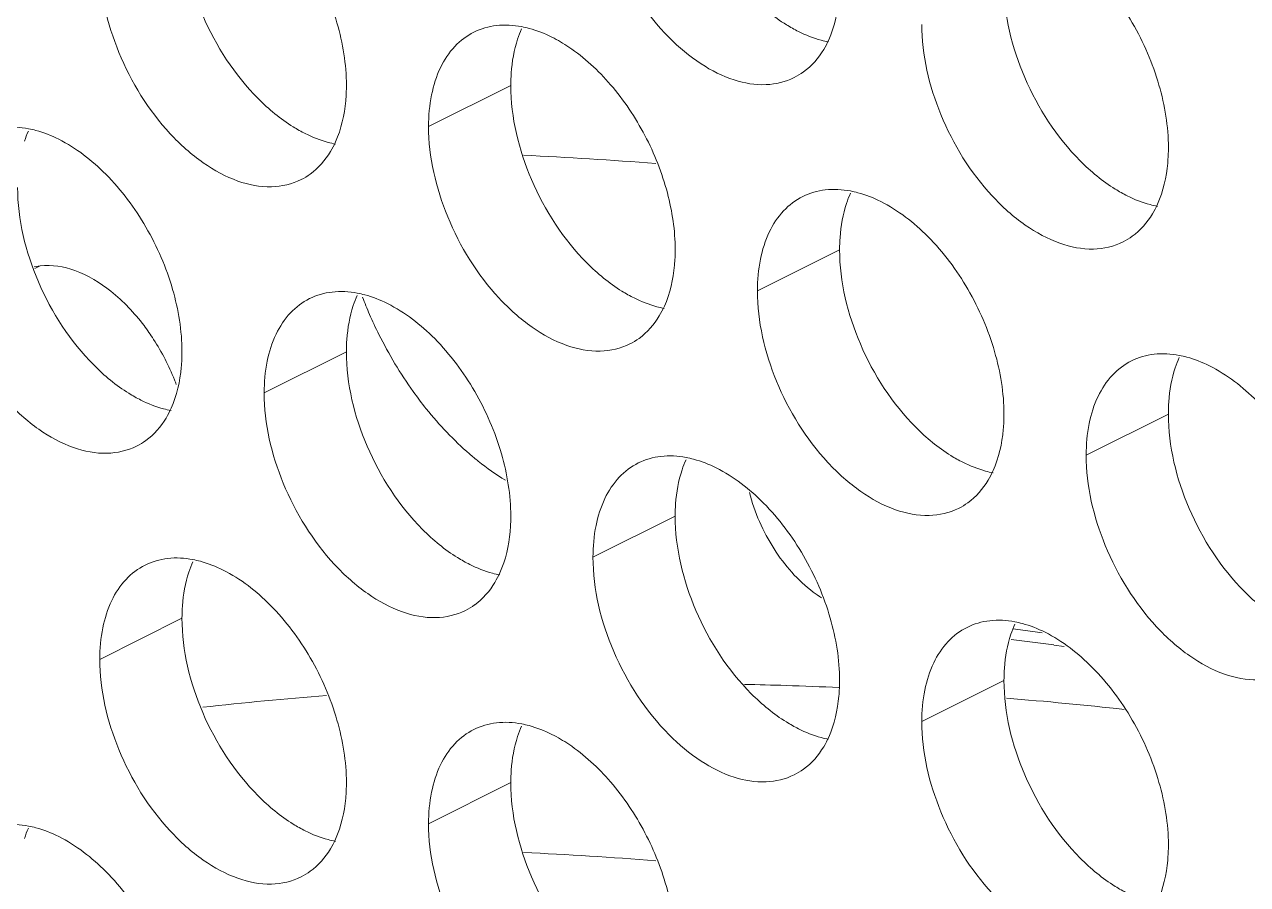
# Model space of a CAD drawing. Header units: millimetres. Extents: x 0 to 2524, y 0 to 1785.
# Drawn here: x 1851.02 to 1859.44, y 817.8 to 823.73 of the extents above; entities that cross this region are included whole.
import ezdxf

# ---------------------------------------------------------------- set-up
doc = ezdxf.new("R2010")
doc.units = ezdxf.units.MM
doc.header["$LTSCALE"] = 0.1
doc.layers.add('标注', color=251, linetype='Continuous', lineweight=9)

msp = doc.modelspace()

# ---------------------------------------------------------------- linework, layer by layer
at = {"layer": '标注'}
for p, q in [((1854.3685, 823.3064), (1853.8028, 823.0236)), ((1856.6313, 822.1751), (1856.0656, 821.8922)), ((1851.0885, 822.0583), (1851.1307, 822.0634)), ((1851.0941, 822.045), (1851.1307, 822.0634)), ((1853.2372, 821.4721), (1852.6715, 821.1893)), ((1858.894, 821.0437), (1858.3283, 820.7609)), ((1855.4999, 820.3408), (1854.9342, 820.0579)), ((1852.1058, 819.6378), (1851.5401, 819.355)), ((1857.9608, 819.5463), (1858.0249, 819.5376)), ((1858.1062, 819.4539), (1858.1779, 819.4441)), ((1857.7626, 819.2094), (1857.197, 818.9265)), ((1854.3685, 818.5064), (1853.8028, 818.2236))]:
    msp.add_line(p, q, dxfattribs=at)
for centre, radius, start, end in [((1855.113, 823.3954), 0.734, 155.87957, 161.78032), ((1856.117, 823.7659), 0.4532, 296.52559, 305.90341), ((1851.7189, 822.6924), 0.734, 155.87957, 161.78032), ((1852.9818, 791.9404), 30.9203, 85.57825, 87.2676), ((1852.7228, 823.063), 0.4532, 296.52559, 305.90341), ((1857.3758, 822.264), 0.734, 155.87957, 161.78032), ((1858.3797, 822.6346), 0.4532, 296.52559, 305.90341), ((1853.9817, 821.5611), 0.734, 155.87957, 161.78032), ((1856.0534, 822.8858), 2.8974, 200.98376, 203.50553), ((1850.5457, 820.6788), 1.6236, 21.72623, 32.78327), ((1854.9856, 821.9316), 0.4532, 296.52559, 305.90341), ((1859.6385, 821.1326), 0.734, 155.87957, 161.78032), ((1850.5709, 820.6888), 1.5965, 20.47854, 21.72497), ((1851.5915, 821.2287), 0.4532, 296.52559, 305.90341), ((1856.2444, 820.4297), 0.734, 155.87957, 161.78032), ((1857.2483, 820.8002), 0.4532, 296.52559, 305.90341), ((1852.8503, 819.7267), 0.734, 155.87957, 161.78032), ((1856.9534, 820.4884), 0.8381, 233.08212, 237.78281), ((1853.8542, 820.0973), 0.4532, 296.52559, 305.90341), ((1858.5072, 819.2983), 0.734, 155.87957, 161.78032), ((1853.4063, 785.9872), 33.8668, 82.27128, 82.50396), ((1853.5743, 786.0626), 33.6975, 82.27097, 82.77719), ((1855.293, 789.3318), 29.8592, 88.13877, 88.68745), ((1855.2832, 789.0346), 30.1566, 87.44559, 88.13851), ((1855.2131, 792.084), 27.1042, 94.47047, 96.27846), ((1855.1759, 787.4065), 31.7884, 83.83443, 85.3002), ((1855.113, 818.5954), 0.734, 155.87957, 161.78032), ((1856.117, 818.9659), 0.4532, 296.52559, 305.90341), ((1851.7189, 817.8924), 0.734, 155.87957, 161.78032), ((1852.9818, 787.1404), 30.9203, 85.57825, 87.2676), ((1852.7228, 818.263), 0.4532, 296.52559, 305.90341)]:
    msp.add_arc(centre, radius, start, end, dxfattribs=at)
for points, knots in [([(1855.458, 823.6359), (1855.2965, 823.7987), (1855.0455, 824.1858), (1854.9342, 824.6364), (1854.9342, 824.8579)], [0, 0, 0, 0, 0.508684, 1, 1, 1, 1]), ([(1852.3886, 824.7699), (1852.5093, 824.7096), (1852.7398, 824.5293), (1853.006, 824.1712), (1853.1871, 823.7525), (1853.2372, 823.4514), (1853.2372, 823.3064)], [0, 0, 0, 0, 0.229676, 0.488215, 0.753207, 1, 1, 1, 1]), ([(1852.6296, 823.2158), (1852.468, 823.3786), (1852.217, 823.7657), (1852.1058, 824.2163), (1852.1058, 824.4378)], [0, 0, 0, 0, 0.508684, 1, 1, 1, 1]), ([(1858.0455, 824.3415), (1858.1661, 824.2812), (1858.3967, 824.1008), (1858.6629, 823.7428), (1858.844, 823.324), (1858.894, 823.0229), (1858.894, 822.878)], [0, 0, 0, 0, 0.229676, 0.488215, 0.753207, 1, 1, 1, 1]), ([(1852.9253, 822.6575), (1852.8627, 822.6262), (1852.7127, 822.5922), (1852.4749, 822.64), (1852.2365, 822.7706), (1851.9287, 823.0482), (1851.6427, 823.5109), (1851.5401, 823.9433), (1851.5401, 824.155)], [0, 0, 0, 0, 0.090718, 0.191742, 0.308104, 0.439279, 0.725532, 1, 1, 1, 1]), ([(1856.6313, 824.0094), (1856.6313, 823.9738), (1856.6256, 823.8415), (1856.5964, 823.7089), (1856.5566, 823.6205)], [0, 0, 0, 0, 0.268874, 1, 1, 1, 1]), ([(1858.2865, 822.7874), (1858.1249, 822.9501), (1857.8739, 823.3373), (1857.7626, 823.7879), (1857.7626, 824.0094)], [0, 0, 0, 0, 0.508684, 1, 1, 1, 1]), ([(1856.3484, 823.6773), (1856.32, 823.6915), (1856.2021, 823.758), (1856.0966, 823.8453), (1856.0237, 823.9187)], [0, 0, 0, 0, 0.235002, 1, 1, 1, 1]), ([(1854.1147, 823.6726), (1854.1631, 823.6967), (1854.2731, 823.7284), (1854.3868, 823.7216), (1854.4437, 823.7107)], [0, 0, 0, 0, 0.482538, 1, 1, 1, 1]), ([(1854.4437, 823.7107), (1854.4609, 823.7075), (1854.5325, 823.6908), (1854.6014, 823.6636), (1854.6514, 823.6386)], [0, 0, 0, 0, 0.238696, 1, 1, 1, 1]), ([(1858.5821, 822.229), (1858.5195, 822.1978), (1858.3696, 822.1638), (1858.1318, 822.2116), (1857.8934, 822.3422), (1857.5856, 822.6198), (1857.2996, 823.0825), (1857.197, 823.5149), (1857.197, 823.7265)], [0, 0, 0, 0, 0.090718, 0.191742, 0.308104, 0.439279, 0.725532, 1, 1, 1, 1]), ([(1853.8028, 823.0236), (1853.8028, 823.0964), (1853.8149, 823.2354), (1853.8739, 823.4256), (1853.9733, 823.5778), (1854.0658, 823.6482), (1854.1147, 823.6726)], [0, 0, 0, 0, 0.289235, 0.54966, 0.782932, 1, 1, 1, 1]), ([(1854.3685, 823.3064), (1854.3685, 823.3349), (1854.3722, 823.4423), (1854.391, 823.5497), (1854.4159, 823.6249)], [0, 0, 0, 0, 0.264225, 1, 1, 1, 1]), ([(1856.3194, 823.3604), (1856.2596, 823.3306), (1856.118, 823.2967), (1855.8919, 823.3359), (1855.6636, 823.4518), (1855.525, 823.5684), (1855.458, 823.6359)], [0, 0, 0, 0, 0.208571, 0.439041, 0.702839, 1, 1, 1, 1]), ([(1856.5561, 823.6051), (1856.5389, 823.6084), (1856.4673, 823.625), (1856.3984, 823.6523), (1856.3484, 823.6773)], [0, 0, 0, 0, 0.238696, 1, 1, 1, 1]), ([(1856.5566, 823.6205), (1856.5464, 823.5976), (1856.5031, 823.5136), (1856.439, 823.4395), (1856.3827, 823.3988)], [0, 0, 0, 0, 0.265525, 1, 1, 1, 1]), ([(1854.768, 823.5703), (1854.8751, 823.4985), (1855.0752, 823.3123), (1855.3051, 822.9679), (1855.4584, 822.5804), (1855.4999, 822.3067), (1855.4999, 822.1751)], [0, 0, 0, 0, 0.237584, 0.49654, 0.757439, 1, 1, 1, 1]), ([(1853.2372, 823.3064), (1853.2372, 823.2708), (1853.2315, 823.1386), (1853.2022, 823.0059), (1853.1625, 822.9176)], [0, 0, 0, 0, 0.268874, 1, 1, 1, 1]), ([(1854.8923, 822.0844), (1854.7308, 822.2472), (1854.4798, 822.6343), (1854.3685, 823.0849), (1854.3685, 823.3064)], [0, 0, 0, 0, 0.508684, 1, 1, 1, 1]), ([(1852.9543, 822.9743), (1852.9259, 822.9885), (1852.808, 823.055), (1852.7025, 823.1424), (1852.6296, 823.2158)], [0, 0, 0, 0, 0.235002, 1, 1, 1, 1]), ([(1850.7206, 822.9696), (1850.769, 822.9937), (1850.879, 823.0255), (1850.9927, 823.0187), (1851.0496, 823.0078)], [0, 0, 0, 0, 0.482538, 1, 1, 1, 1]), ([(1855.188, 821.5261), (1855.1254, 821.4949), (1854.9755, 821.4609), (1854.7377, 821.5087), (1854.4993, 821.6393), (1854.1915, 821.9168), (1853.9054, 822.3795), (1853.8028, 822.8119), (1853.8028, 823.0236)], [0, 0, 0, 0, 0.090718, 0.191742, 0.308104, 0.439279, 0.725532, 1, 1, 1, 1]), ([(1851.0496, 823.0078), (1851.0668, 823.0045), (1851.1384, 822.9879), (1851.2073, 822.9606), (1851.2573, 822.9356)], [0, 0, 0, 0, 0.238696, 1, 1, 1, 1]), ([(1851.2573, 822.9356), (1851.3779, 822.8753), (1851.6084, 822.6949), (1851.8746, 822.3369), (1852.0558, 821.9181), (1852.1058, 821.6171), (1852.1058, 821.4721)], [0, 0, 0, 0, 0.229676, 0.488215, 0.753207, 1, 1, 1, 1]), ([(1853.162, 822.9021), (1853.1448, 822.9054), (1853.0732, 822.922), (1853.0043, 822.9493), (1852.9543, 822.9743)], [0, 0, 0, 0, 0.238696, 1, 1, 1, 1]), ([(1853.1625, 822.9176), (1853.1523, 822.8947), (1853.109, 822.8107), (1853.0449, 822.7366), (1852.9886, 822.6959)], [0, 0, 0, 0, 0.265525, 1, 1, 1, 1]), ([(1858.894, 822.878), (1858.894, 822.8424), (1858.8883, 822.7101), (1858.8591, 822.5775), (1858.8194, 822.4891)], [0, 0, 0, 0, 0.268874, 1, 1, 1, 1]), ([(1858.6112, 822.5459), (1858.5827, 822.5601), (1858.4648, 822.6266), (1858.3593, 822.7139), (1858.2865, 822.7874)], [0, 0, 0, 0, 0.235002, 1, 1, 1, 1]), ([(1851.4982, 821.3815), (1851.3367, 821.5442), (1851.0857, 821.9314), (1850.9744, 822.382), (1850.9744, 822.6035)], [0, 0, 0, 0, 0.508684, 1, 1, 1, 1]), ([(1856.0656, 821.8922), (1856.0656, 821.9651), (1856.0776, 822.104), (1856.1366, 822.2942), (1856.236, 822.4464), (1856.3286, 822.5168), (1856.3775, 822.5412)], [0, 0, 0, 0, 0.289235, 0.54966, 0.782932, 1, 1, 1, 1]), ([(1856.3775, 822.5412), (1856.4258, 822.5653), (1856.5359, 822.5971), (1856.6495, 822.5902), (1856.7064, 822.5794)], [0, 0, 0, 0, 0.482538, 1, 1, 1, 1]), ([(1856.7064, 822.5794), (1856.7236, 822.5761), (1856.7952, 822.5595), (1856.8641, 822.5322), (1856.9141, 822.5072)], [0, 0, 0, 0, 0.238696, 1, 1, 1, 1]), ([(1858.8189, 822.4737), (1858.8017, 822.477), (1858.7301, 822.4936), (1858.6612, 822.5209), (1858.6112, 822.5459)], [0, 0, 0, 0, 0.238696, 1, 1, 1, 1]), ([(1856.6313, 822.1751), (1856.6313, 822.2035), (1856.635, 822.3109), (1856.6538, 822.4183), (1856.6786, 822.4935)], [0, 0, 0, 0, 0.264225, 1, 1, 1, 1]), ([(1856.9141, 822.5072), (1857.0348, 822.4469), (1857.2653, 822.2665), (1857.5315, 821.9084), (1857.7126, 821.4897), (1857.7626, 821.1886), (1857.7626, 821.0437)], [0, 0, 0, 0, 0.229676, 0.488215, 0.753207, 1, 1, 1, 1]), ([(1858.8194, 822.4891), (1858.8091, 822.4662), (1858.7658, 822.3823), (1858.7017, 822.3081), (1858.6455, 822.2674)], [0, 0, 0, 0, 0.265525, 1, 1, 1, 1]), ([(1851.7939, 820.8231), (1851.7313, 820.7919), (1851.5814, 820.7579), (1851.3436, 820.8057), (1851.1051, 820.9363), (1850.7974, 821.2139), (1850.5113, 821.6766), (1850.4087, 822.109), (1850.4087, 822.3207)], [0, 0, 0, 0, 0.090718, 0.191742, 0.308104, 0.439279, 0.725532, 1, 1, 1, 1]), ([(1855.4999, 822.1751), (1855.4999, 822.1394), (1855.4942, 822.0072), (1855.465, 821.8746), (1855.4253, 821.7862)], [0, 0, 0, 0, 0.268874, 1, 1, 1, 1]), ([(1857.1551, 820.953), (1856.9935, 821.1158), (1856.7425, 821.503), (1856.6313, 821.9536), (1856.6313, 822.1751)], [0, 0, 0, 0, 0.508684, 1, 1, 1, 1]), ([(1851.617, 821.8892), (1851.5424, 821.9487), (1851.3906, 822.0425), (1851.2102, 822.0729), (1851.1307, 822.0634)], [0, 0, 0, 0, 0.543816, 1, 1, 1, 1]), ([(1855.2171, 821.8429), (1855.1886, 821.8572), (1855.0707, 821.9237), (1854.9652, 822.011), (1854.8923, 822.0844)], [0, 0, 0, 0, 0.235002, 1, 1, 1, 1]), ([(1851.9107, 821.5579), (1851.8898, 821.5903), (1851.8052, 821.7116), (1851.7025, 821.821), (1851.617, 821.8892)], [0, 0, 0, 0, 0.260696, 1, 1, 1, 1]), ([(1852.6715, 821.1893), (1852.6715, 821.2621), (1852.6835, 821.4011), (1852.7425, 821.5912), (1852.8419, 821.7435), (1852.9345, 821.8139), (1852.9834, 821.8383)], [0, 0, 0, 0, 0.289235, 0.54966, 0.782932, 1, 1, 1, 1]), ([(1852.9834, 821.8383), (1853.0317, 821.8624), (1853.1418, 821.8941), (1853.2554, 821.8873), (1853.3123, 821.8764)], [0, 0, 0, 0, 0.482538, 1, 1, 1, 1]), ([(1853.3123, 821.8764), (1853.3295, 821.8731), (1853.4011, 821.8565), (1853.47, 821.8292), (1853.52, 821.8042)], [0, 0, 0, 0, 0.238696, 1, 1, 1, 1]), ([(1855.4248, 821.7708), (1855.4075, 821.7741), (1855.336, 821.7907), (1855.2671, 821.8179), (1855.2171, 821.8429)], [0, 0, 0, 0, 0.238696, 1, 1, 1, 1]), ([(1857.4507, 820.3947), (1857.3881, 820.3635), (1857.2382, 820.3295), (1857.0004, 820.3773), (1856.762, 820.5079), (1856.4542, 820.7855), (1856.1682, 821.2482), (1856.0656, 821.6806), (1856.0656, 821.8922)], [0, 0, 0, 0, 0.090718, 0.191742, 0.308104, 0.439279, 0.725532, 1, 1, 1, 1]), ([(1853.2372, 821.4721), (1853.2372, 821.5005), (1853.2409, 821.608), (1853.2597, 821.7154), (1853.2845, 821.7905)], [0, 0, 0, 0, 0.264225, 1, 1, 1, 1]), ([(1853.52, 821.8042), (1853.6406, 821.7439), (1853.8712, 821.5636), (1854.1374, 821.2055), (1854.3185, 820.7868), (1854.3685, 820.4857), (1854.3685, 820.3408)], [0, 0, 0, 0, 0.229676, 0.488215, 0.753207, 1, 1, 1, 1]), ([(1855.4253, 821.7862), (1855.415, 821.7633), (1855.3717, 821.6793), (1855.3076, 821.6052), (1855.2514, 821.5645)], [0, 0, 0, 0, 0.265525, 1, 1, 1, 1]), ([(1853.3964, 821.7302), (1853.4168, 821.6833), (1853.5029, 821.4987), (1853.6082, 821.323), (1853.697, 821.199)], [0, 0, 0, 0, 0.251276, 1, 1, 1, 1]), ([(1852.1058, 821.4721), (1852.1058, 821.4365), (1852.1001, 821.3042), (1852.0709, 821.1716), (1852.0312, 821.0833)], [0, 0, 0, 0, 0.268874, 1, 1, 1, 1]), ([(1853.761, 820.2501), (1853.5994, 820.4129), (1853.3484, 820.8), (1853.2372, 821.2506), (1853.2372, 821.4721)], [0, 0, 0, 0, 0.508684, 1, 1, 1, 1]), ([(1858.6402, 821.4098), (1858.6885, 821.4339), (1858.7986, 821.4657), (1858.9123, 821.4589), (1858.9692, 821.448)], [0, 0, 0, 0, 0.482538, 1, 1, 1, 1]), ([(1858.9692, 821.448), (1858.9864, 821.4447), (1859.0579, 821.4281), (1859.1269, 821.4008), (1859.1769, 821.3758)], [0, 0, 0, 0, 0.238696, 1, 1, 1, 1]), ([(1851.8229, 821.14), (1851.7945, 821.1542), (1851.6766, 821.2207), (1851.5711, 821.308), (1851.4982, 821.3815)], [0, 0, 0, 0, 0.235002, 1, 1, 1, 1]), ([(1858.3283, 820.7609), (1858.3283, 820.8337), (1858.3403, 820.9726), (1858.3994, 821.1628), (1858.4987, 821.315), (1858.5913, 821.3854), (1858.6402, 821.4098)], [0, 0, 0, 0, 0.289235, 0.54966, 0.782932, 1, 1, 1, 1]), ([(1858.894, 821.0437), (1858.894, 821.0721), (1858.8977, 821.1796), (1858.9165, 821.287), (1858.9413, 821.3621)], [0, 0, 0, 0, 0.264225, 1, 1, 1, 1]), ([(1859.1769, 821.3758), (1859.2975, 821.3155), (1859.528, 821.1351), (1859.7942, 820.7771), (1859.9754, 820.3583), (1860.0254, 820.0573), (1860.0254, 819.9123)], [0, 0, 0, 0, 0.229676, 0.488215, 0.753207, 1, 1, 1, 1]), ([(1854.0566, 819.6918), (1853.994, 819.6605), (1853.8441, 819.6266), (1853.6063, 819.6743), (1853.3679, 819.805), (1853.0601, 820.0825), (1852.7741, 820.5452), (1852.6715, 820.9776), (1852.6715, 821.1893)], [0, 0, 0, 0, 0.090718, 0.191742, 0.308104, 0.439279, 0.725532, 1, 1, 1, 1]), ([(1853.697, 821.199), (1853.726, 821.1585), (1853.8426, 821.0047), (1853.9761, 820.8634), (1854.0843, 820.7697)], [0, 0, 0, 0, 0.258123, 1, 1, 1, 1]), ([(1852.0306, 821.0678), (1852.0134, 821.0711), (1851.9419, 821.0877), (1851.8729, 821.115), (1851.8229, 821.14)], [0, 0, 0, 0, 0.238696, 1, 1, 1, 1]), ([(1852.0312, 821.0833), (1852.0209, 821.0604), (1851.9776, 820.9764), (1851.9135, 820.9022), (1851.8573, 820.8615)], [0, 0, 0, 0, 0.265525, 1, 1, 1, 1]), ([(1857.7626, 821.0437), (1857.7626, 821.0081), (1857.757, 820.8758), (1857.7277, 820.7432), (1857.688, 820.6548)], [0, 0, 0, 0, 0.268874, 1, 1, 1, 1]), ([(1859.4178, 819.8217), (1859.2563, 819.9844), (1859.0053, 820.3716), (1858.894, 820.8222), (1858.894, 821.0437)], [0, 0, 0, 0, 0.508684, 1, 1, 1, 1]), ([(1857.4798, 820.7116), (1857.4514, 820.7258), (1857.3335, 820.7923), (1857.228, 820.8796), (1857.1551, 820.953)], [0, 0, 0, 0, 0.235002, 1, 1, 1, 1]), ([(1854.0843, 820.7697), (1854.1043, 820.7524), (1854.1829, 820.6869), (1854.2666, 820.6273), (1854.3314, 820.5876)], [0, 0, 0, 0, 0.257666, 1, 1, 1, 1]), ([(1855.2461, 820.7069), (1855.2944, 820.731), (1855.4045, 820.7627), (1855.5182, 820.7559), (1855.575, 820.7451)], [0, 0, 0, 0, 0.482538, 1, 1, 1, 1]), ([(1855.575, 820.7451), (1855.5923, 820.7418), (1855.6638, 820.7251), (1855.7327, 820.6979), (1855.7827, 820.6729)], [0, 0, 0, 0, 0.238696, 1, 1, 1, 1]), ([(1859.7135, 819.2633), (1859.6509, 819.2321), (1859.5009, 819.1981), (1859.2632, 819.2459), (1859.0247, 819.3765), (1858.717, 819.6541), (1858.4309, 820.1168), (1858.3283, 820.5492), (1858.3283, 820.7609)], [0, 0, 0, 0, 0.090718, 0.191742, 0.308104, 0.439279, 0.725532, 1, 1, 1, 1]), ([(1854.9342, 820.0579), (1854.9342, 820.1308), (1854.9462, 820.2697), (1855.0053, 820.4599), (1855.1046, 820.6121), (1855.1972, 820.6825), (1855.2461, 820.7069)], [0, 0, 0, 0, 0.289235, 0.54966, 0.782932, 1, 1, 1, 1]), ([(1855.4999, 820.3408), (1855.4999, 820.3692), (1855.5036, 820.4766), (1855.5224, 820.584), (1855.5472, 820.6592)], [0, 0, 0, 0, 0.264225, 1, 1, 1, 1]), ([(1855.7827, 820.6729), (1855.9034, 820.6126), (1856.1339, 820.4322), (1856.4001, 820.0741), (1856.5813, 819.6554), (1856.6313, 819.3543), (1856.6313, 819.2094)], [0, 0, 0, 0, 0.229676, 0.488215, 0.753207, 1, 1, 1, 1]), ([(1857.6875, 820.6394), (1857.6703, 820.6427), (1857.5987, 820.6593), (1857.5298, 820.6866), (1857.4798, 820.7116)], [0, 0, 0, 0, 0.238696, 1, 1, 1, 1]), ([(1857.688, 820.6548), (1857.6777, 820.6319), (1857.6345, 820.548), (1857.5703, 820.4738), (1857.5141, 820.4331)], [0, 0, 0, 0, 0.265525, 1, 1, 1, 1]), ([(1856.0103, 820.5034), (1856.0455, 820.3666), (1856.1585, 820.1109), (1856.343, 819.8985), (1856.45, 819.8183)], [0, 0, 0, 0, 0.513788, 1, 1, 1, 1]), ([(1854.3685, 820.3408), (1854.3685, 820.3051), (1854.3628, 820.1729), (1854.3336, 820.0402), (1854.2939, 819.9519)], [0, 0, 0, 0, 0.268874, 1, 1, 1, 1]), ([(1856.0237, 819.1187), (1855.8621, 819.2815), (1855.6111, 819.6687), (1855.4999, 820.1192), (1855.4999, 820.3408)], [0, 0, 0, 0, 0.508684, 1, 1, 1, 1]), ([(1854.0857, 820.0086), (1854.0573, 820.0228), (1853.9393, 820.0893), (1853.8338, 820.1767), (1853.761, 820.2501)], [0, 0, 0, 0, 0.235002, 1, 1, 1, 1]), ([(1851.5401, 819.355), (1851.5401, 819.4278), (1851.5521, 819.5667), (1851.6111, 819.7569), (1851.7105, 819.9091), (1851.8031, 819.9795), (1851.852, 820.004)], [0, 0, 0, 0, 0.289235, 0.54966, 0.782932, 1, 1, 1, 1]), ([(1851.852, 820.004), (1851.9003, 820.0281), (1852.0104, 820.0598), (1852.1241, 820.053), (1852.1809, 820.0421)], [0, 0, 0, 0, 0.482538, 1, 1, 1, 1]), ([(1852.1809, 820.0421), (1852.1982, 820.0388), (1852.2697, 820.0222), (1852.3386, 819.9949), (1852.3886, 819.9699)], [0, 0, 0, 0, 0.238696, 1, 1, 1, 1]), ([(1854.2934, 819.9364), (1854.2762, 819.9397), (1854.2046, 819.9564), (1854.1357, 819.9836), (1854.0857, 820.0086)], [0, 0, 0, 0, 0.238696, 1, 1, 1, 1]), ([(1855.458, 818.8359), (1855.2965, 818.9987), (1855.0455, 819.3858), (1854.9342, 819.8364), (1854.9342, 820.0579)], [0, 0, 0, 0, 0.508684, 1, 1, 1, 1]), ([(1852.1058, 819.6378), (1852.1058, 819.6662), (1852.1095, 819.7737), (1852.1283, 819.8811), (1852.1531, 819.9562)], [0, 0, 0, 0, 0.264225, 1, 1, 1, 1]), ([(1852.3886, 819.9699), (1852.5093, 819.9096), (1852.7398, 819.7293), (1853.006, 819.3712), (1853.1871, 818.9525), (1853.2372, 818.6514), (1853.2372, 818.5064)], [0, 0, 0, 0, 0.229676, 0.488215, 0.753207, 1, 1, 1, 1]), ([(1854.2939, 819.9519), (1854.2836, 819.929), (1854.2404, 819.845), (1854.1762, 819.7709), (1854.12, 819.7302)], [0, 0, 0, 0, 0.265525, 1, 1, 1, 1]), ([(1859.7425, 819.5802), (1859.7141, 819.5944), (1859.5962, 819.6609), (1859.4907, 819.7482), (1859.4178, 819.8217)], [0, 0, 0, 0, 0.235002, 1, 1, 1, 1]), ([(1852.6296, 818.4158), (1852.468, 818.5786), (1852.217, 818.9657), (1852.1058, 819.4163), (1852.1058, 819.6378)], [0, 0, 0, 0, 0.508684, 1, 1, 1, 1]), ([(1857.197, 818.9265), (1857.197, 818.9994), (1857.209, 819.1383), (1857.268, 819.3285), (1857.3674, 819.4807), (1857.4599, 819.5511), (1857.5089, 819.5755)], [0, 0, 0, 0, 0.289235, 0.54966, 0.782932, 1, 1, 1, 1]), ([(1857.5089, 819.5755), (1857.5572, 819.5996), (1857.6673, 819.6314), (1857.7809, 819.6246), (1857.8378, 819.6137)], [0, 0, 0, 0, 0.482538, 1, 1, 1, 1]), ([(1857.8378, 819.6137), (1857.855, 819.6104), (1857.9266, 819.5938), (1857.9955, 819.5665), (1858.0455, 819.5415)], [0, 0, 0, 0, 0.238696, 1, 1, 1, 1]), ([(1857.7626, 819.2094), (1857.7626, 819.2378), (1857.7663, 819.3453), (1857.7851, 819.4527), (1857.81, 819.5278)], [0, 0, 0, 0, 0.264225, 1, 1, 1, 1]), ([(1858.0455, 819.5415), (1858.1661, 819.4812), (1858.3967, 819.3008), (1858.6629, 818.9428), (1858.844, 818.524), (1858.894, 818.2229), (1858.894, 818.078)], [0, 0, 0, 0, 0.229676, 0.488215, 0.753207, 1, 1, 1, 1]), ([(1852.9253, 817.8575), (1852.8627, 817.8262), (1852.7127, 817.7922), (1852.4749, 817.84), (1852.2365, 817.9706), (1851.9287, 818.2482), (1851.6427, 818.7109), (1851.5401, 819.1433), (1851.5401, 819.355)], [0, 0, 0, 0, 0.090718, 0.191742, 0.308104, 0.439279, 0.725532, 1, 1, 1, 1]), ([(1856.6313, 819.2094), (1856.6313, 819.1738), (1856.6256, 819.0415), (1856.5964, 818.9089), (1856.5566, 818.8205)], [0, 0, 0, 0, 0.268874, 1, 1, 1, 1]), ([(1858.2865, 817.9874), (1858.1249, 818.1501), (1857.8739, 818.5373), (1857.7626, 818.9879), (1857.7626, 819.2094)], [0, 0, 0, 0, 0.508684, 1, 1, 1, 1]), ([(1856.3484, 818.8773), (1856.32, 818.8915), (1856.2021, 818.958), (1856.0966, 819.0453), (1856.0237, 819.1187)], [0, 0, 0, 0, 0.235002, 1, 1, 1, 1]), ([(1854.1147, 818.8726), (1854.1631, 818.8967), (1854.2731, 818.9284), (1854.3868, 818.9216), (1854.4437, 818.9107)], [0, 0, 0, 0, 0.482538, 1, 1, 1, 1]), ([(1854.4437, 818.9107), (1854.4609, 818.9075), (1854.5325, 818.8908), (1854.6014, 818.8636), (1854.6514, 818.8386)], [0, 0, 0, 0, 0.238696, 1, 1, 1, 1]), ([(1858.5821, 817.429), (1858.5195, 817.3978), (1858.3696, 817.3638), (1858.1318, 817.4116), (1857.8934, 817.5422), (1857.5856, 817.8198), (1857.2996, 818.2825), (1857.197, 818.7149), (1857.197, 818.9265)], [0, 0, 0, 0, 0.090718, 0.191742, 0.308104, 0.439279, 0.725532, 1, 1, 1, 1]), ([(1853.8028, 818.2236), (1853.8028, 818.2964), (1853.8149, 818.4354), (1853.8739, 818.6256), (1853.9733, 818.7778), (1854.0658, 818.8482), (1854.1147, 818.8726)], [0, 0, 0, 0, 0.289235, 0.54966, 0.782932, 1, 1, 1, 1]), ([(1854.3685, 818.5064), (1854.3685, 818.5349), (1854.3722, 818.6423), (1854.391, 818.7497), (1854.4159, 818.8249)], [0, 0, 0, 0, 0.264225, 1, 1, 1, 1]), ([(1856.3194, 818.5604), (1856.2596, 818.5306), (1856.118, 818.4967), (1855.8919, 818.5359), (1855.6636, 818.6518), (1855.525, 818.7684), (1855.458, 818.8359)], [0, 0, 0, 0, 0.208571, 0.439041, 0.702839, 1, 1, 1, 1]), ([(1856.5561, 818.8051), (1856.5389, 818.8084), (1856.4673, 818.825), (1856.3984, 818.8523), (1856.3484, 818.8773)], [0, 0, 0, 0, 0.238696, 1, 1, 1, 1]), ([(1856.5566, 818.8205), (1856.5464, 818.7976), (1856.5031, 818.7136), (1856.439, 818.6395), (1856.3827, 818.5988)], [0, 0, 0, 0, 0.265525, 1, 1, 1, 1]), ([(1854.768, 818.7703), (1854.8751, 818.6985), (1855.0752, 818.5123), (1855.3051, 818.1679), (1855.4584, 817.7804), (1855.4999, 817.5067), (1855.4999, 817.3751)], [0, 0, 0, 0, 0.237584, 0.49654, 0.757439, 1, 1, 1, 1]), ([(1853.2372, 818.5064), (1853.2372, 818.4708), (1853.2315, 818.3386), (1853.2022, 818.2059), (1853.1625, 818.1176)], [0, 0, 0, 0, 0.268874, 1, 1, 1, 1]), ([(1854.8923, 817.2844), (1854.7308, 817.4472), (1854.4798, 817.8343), (1854.3685, 818.2849), (1854.3685, 818.5064)], [0, 0, 0, 0, 0.508684, 1, 1, 1, 1]), ([(1852.9543, 818.1743), (1852.9259, 818.1885), (1852.808, 818.255), (1852.7025, 818.3424), (1852.6296, 818.4158)], [0, 0, 0, 0, 0.235002, 1, 1, 1, 1]), ([(1850.7206, 818.1696), (1850.769, 818.1937), (1850.879, 818.2255), (1850.9927, 818.2187), (1851.0496, 818.2078)], [0, 0, 0, 0, 0.482538, 1, 1, 1, 1]), ([(1855.188, 816.7261), (1855.1254, 816.6949), (1854.9755, 816.6609), (1854.7377, 816.7087), (1854.4993, 816.8393), (1854.1915, 817.1168), (1853.9054, 817.5795), (1853.8028, 818.0119), (1853.8028, 818.2236)], [0, 0, 0, 0, 0.090718, 0.191742, 0.308104, 0.439279, 0.725532, 1, 1, 1, 1]), ([(1851.0496, 818.2078), (1851.0668, 818.2045), (1851.1384, 818.1879), (1851.2073, 818.1606), (1851.2573, 818.1356)], [0, 0, 0, 0, 0.238696, 1, 1, 1, 1]), ([(1851.2573, 818.1356), (1851.3779, 818.0753), (1851.6084, 817.8949), (1851.8746, 817.5369), (1852.0558, 817.1181), (1852.1058, 816.8171), (1852.1058, 816.6721)], [0, 0, 0, 0, 0.229676, 0.488215, 0.753207, 1, 1, 1, 1]), ([(1853.162, 818.1021), (1853.1448, 818.1054), (1853.0732, 818.122), (1853.0043, 818.1493), (1852.9543, 818.1743)], [0, 0, 0, 0, 0.238696, 1, 1, 1, 1]), ([(1853.1625, 818.1176), (1853.1523, 818.0947), (1853.109, 818.0107), (1853.0449, 817.9366), (1852.9886, 817.8959)], [0, 0, 0, 0, 0.265525, 1, 1, 1, 1]), ([(1858.894, 818.078), (1858.894, 818.0424), (1858.8883, 817.9101), (1858.8591, 817.7775), (1858.8194, 817.6891)], [0, 0, 0, 0, 0.268874, 1, 1, 1, 1]), ([(1858.6112, 817.7459), (1858.5827, 817.7601), (1858.4648, 817.8266), (1858.3593, 817.9139), (1858.2865, 817.9874)], [0, 0, 0, 0, 0.235002, 1, 1, 1, 1])]:
    msp.add_open_spline(points, degree=3, knots=knots, dxfattribs=at)
for points in [[(1854.6514, 823.6386), (1854.6917, 823.6184), (1854.7306, 823.5954), (1854.768, 823.5703)], [(1854.6514, 818.8386), (1854.6917, 818.8184), (1854.7306, 818.7954), (1854.768, 818.7703)]]:
    msp.add_open_spline(points, degree=3, dxfattribs=at)

doc.saveas('drawing.dxf')
